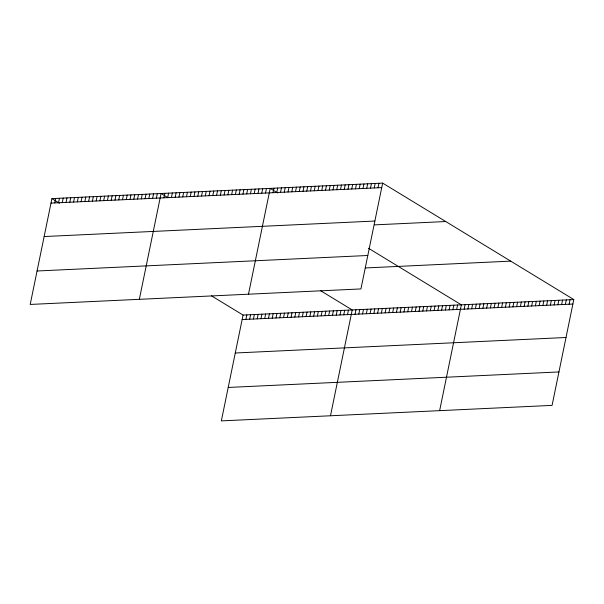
<?xml version="1.0" encoding="UTF-8"?>
<svg xmlns="http://www.w3.org/2000/svg" width="604" height="604" viewBox="0 0 604 604"><rect width="100%" height="100%" fill="white"/><g stroke="black" fill="none" stroke-linecap="round" stroke-linejoin="round"><path stroke-width="0.91" d="M51.921 198.618L30.2 304.439L360.935 288.931L382.657 183.11L51.921 198.618L59.464 203.216M54.76 202.936L55.689 198.444M58.528 202.763L59.449 198.263M62.288 202.582L63.209 198.089M66.055 202.408L66.976 197.916M69.815 202.234L70.736 197.734M73.582 202.053L74.503 197.561M77.342 201.879L78.263 197.387M81.11 201.698L82.031 197.206M84.87 201.525L85.791 197.032M88.637 201.351L89.558 196.851M92.397 201.17L93.318 196.678M96.164 200.996L97.085 196.504M99.924 200.822L100.845 196.323M103.692 200.641L104.613 196.149M107.452 200.468L108.373 195.975M111.219 200.286L112.14 195.794M114.979 200.113L115.9 195.621M118.746 199.939L119.668 195.439M122.506 199.758L123.427 195.266M126.274 199.584L127.195 195.092M130.034 199.411L130.955 194.911M133.801 199.229L134.722 194.737M137.561 199.056L138.482 194.556M141.321 198.875L142.25 194.382M145.088 198.701L146.009 194.209M148.848 198.527L149.777 194.027M152.616 198.346L153.537 193.854M156.376 198.172L157.304 193.68M139.343 299.32L161.064 193.499L167.92 197.674M163.903 197.818L164.832 193.325M167.67 197.644L168.591 193.144M171.43 197.463L172.359 192.97M175.198 197.289L176.119 192.797M178.958 197.115L179.886 192.616M182.725 196.934L183.646 192.442M186.485 196.761L187.414 192.268M190.252 196.579L191.174 192.087M194.012 196.406L194.933 191.913M197.78 196.232L198.701 191.732M201.54 196.051L202.461 191.559M205.307 195.877L206.228 191.385M209.067 195.704L209.988 191.204M212.834 195.522L213.756 191.03M216.594 195.349L217.516 190.856M220.362 195.167L221.283 190.675M224.122 194.994L225.043 190.502M227.889 194.82L228.81 190.32M231.649 194.639L232.57 190.147M235.417 194.465L236.338 189.973M239.176 194.292L240.098 189.792M242.944 194.111L243.865 189.618M246.704 193.937L247.625 189.445M250.471 193.756L251.392 189.263M254.231 193.582L255.152 189.09M257.999 193.408L258.92 188.909M261.758 193.227L262.68 188.735M265.526 193.053L266.447 188.561M211.521 295.854L243.065 315.069L221.343 420.89L552.079 405.382L573.8 299.561L382.657 183.11M248.486 294.201L270.207 188.38L277.749 192.978M245.903 319.388L246.825 314.895M273.031 192.699L273.959 188.206M249.663 319.214L250.592 314.722M276.783 192.525L277.704 188.033M253.431 319.04L254.352 314.541M280.528 192.351L281.456 187.852M257.191 318.859L258.119 314.367M284.28 192.17L285.201 187.678M260.958 318.686L261.879 314.193M288.025 191.996L288.954 187.504M264.718 318.504L265.647 314.012M291.777 191.823L292.698 187.331M268.486 318.331L269.407 313.838M295.522 191.649L296.443 187.149M272.245 318.157L273.174 313.657M299.274 191.468L300.196 186.976M276.013 317.976L276.934 313.484M303.019 191.294L303.94 186.802M279.773 317.802L280.701 313.31M306.772 191.121L307.693 186.621M283.54 317.628L284.461 313.129M310.516 190.94L311.438 186.447M287.3 317.447L288.229 312.955M314.269 190.766L315.19 186.274M291.068 317.274L291.989 312.781M318.014 190.592L318.935 186.1M294.827 317.092L295.749 312.6M321.766 190.419L322.687 185.919M298.595 316.919L299.516 312.427M325.511 190.237L326.432 185.745M302.355 316.745L303.276 312.245M329.263 190.064L330.184 185.571M306.122 316.564L307.043 312.072M333.008 189.89L333.929 185.39M309.882 316.39L310.803 311.898M336.753 189.709L337.681 185.217M313.65 316.217L314.571 311.717M340.505 189.535L341.426 185.043M317.41 316.035L318.331 311.543M344.25 189.362L345.178 184.869M321.177 315.862L322.098 311.37M348.002 189.188L348.923 184.688M324.937 315.681L325.858 311.188M351.747 189.007L352.676 184.514M328.704 315.507L329.625 311.015M355.499 188.833L356.42 184.341M332.464 315.333L333.385 310.834M359.244 188.659L360.165 184.16M336.232 315.152L337.153 310.66M362.996 188.478L363.918 183.986M339.992 314.978L340.913 310.486M366.741 188.305L367.662 183.812M343.759 314.797L344.68 310.305M370.494 188.131L371.415 183.639M347.519 314.624L348.44 310.131M374.238 187.957L375.159 183.457M330.486 415.771L352.207 309.95L320.671 290.735M377.991 187.776L378.912 183.284M355.046 314.269L355.967 309.776M358.814 314.095L359.735 309.603M362.574 313.921L363.495 309.422M366.341 313.74L367.262 309.248M370.101 313.567L371.022 309.074M373.868 313.385L374.79 308.893M377.628 313.212L378.549 308.719M381.388 313.038L382.317 308.538M385.156 312.857L386.077 308.365M388.916 312.683L389.844 308.191M392.683 312.51L393.604 308.01M396.443 312.328L397.372 307.836M400.21 312.155L401.131 307.663M403.97 311.974L404.899 307.481M407.738 311.8L408.659 307.308M411.498 311.626L412.426 307.126M415.265 311.445L416.186 306.953M419.025 311.271L419.954 306.779M422.792 311.098L423.714 306.598M426.552 310.917L427.473 306.424M430.32 310.743L431.241 306.251M434.08 310.562L435.001 306.069M437.847 310.388L438.768 305.896M441.607 310.214L442.528 305.715M445.375 310.033L446.296 305.541M449.134 309.86L450.055 305.367M452.902 309.686L453.823 305.186M456.662 309.505L457.583 305.012M439.629 410.652L461.35 304.839L368.485 248.259M464.174 309.157L465.095 304.658M467.926 308.976L468.847 304.484M471.671 308.803L472.592 304.31M475.424 308.629L476.345 304.129M479.168 308.448L480.089 303.955M482.913 308.274L483.842 303.782M486.665 308.1L487.587 303.608M490.41 307.927L491.339 303.427M494.163 307.746L495.084 303.253M497.907 307.572L498.836 303.08M501.66 307.398L502.581 302.898M505.405 307.217L506.333 302.725M509.157 307.043L510.078 302.551M512.902 306.87L513.823 302.377M516.654 306.696L517.575 302.196M520.399 306.515L521.32 302.023M524.151 306.341L525.072 301.849M527.896 306.168L528.817 301.668M531.648 305.986L532.569 301.494M535.393 305.813L536.314 301.321M539.145 305.639L540.067 301.147M542.89 305.465L543.811 300.966M546.643 305.284L547.564 300.792M550.387 305.111L551.309 300.618M554.132 304.937L555.061 300.437M557.885 304.756L558.806 300.263M561.629 304.582L562.558 300.09M565.382 304.408L566.303 299.916M569.127 304.235L570.055 299.735M51 203.11L381.736 187.602M44.137 236.549L374.873 221.041M374.518 224.877L445.737 221.54M37.063 271L367.798 255.492M365.344 267.95L510.72 261.132M243.065 315.069L573.8 299.561M242.144 319.569L572.879 304.054M235.273 353L566.016 337.493M228.206 387.451L558.942 371.943"/></g></svg>
